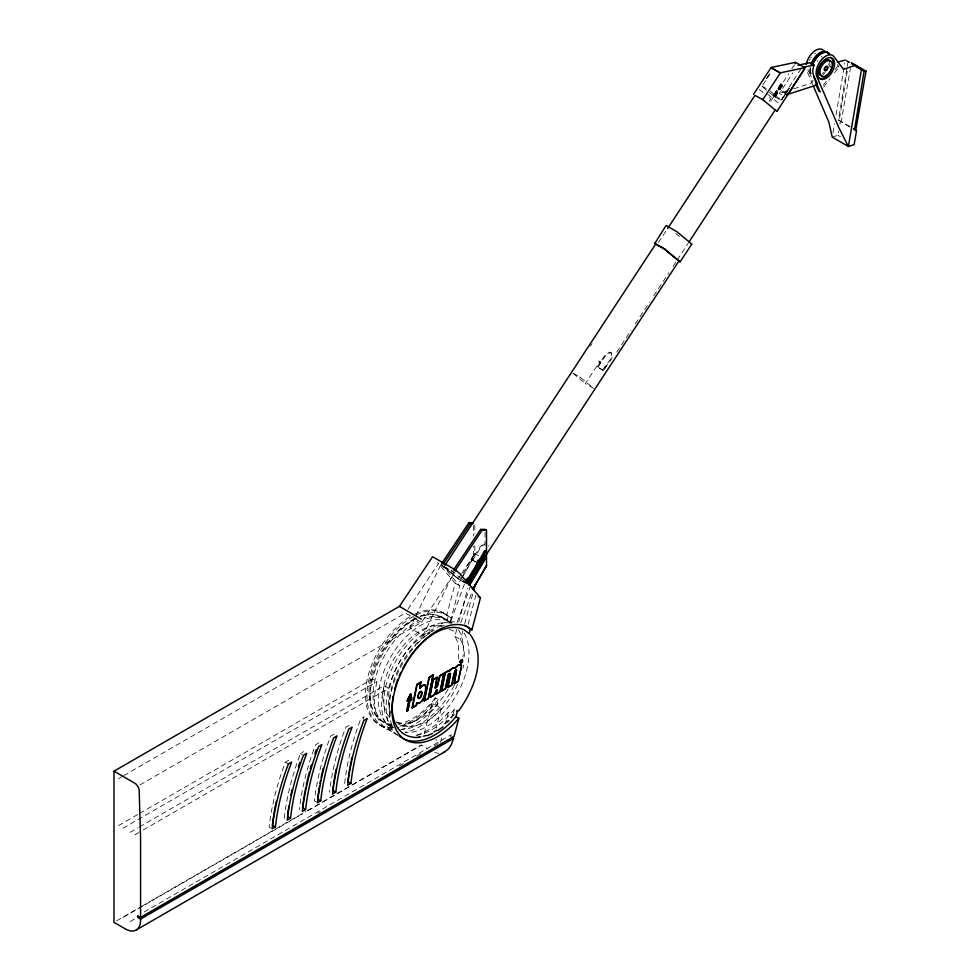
<?xml version="1.0" encoding="UTF-8"?>
<svg xmlns="http://www.w3.org/2000/svg" width="980" height="980" viewBox="0 0 980 980"><rect width="100%" height="100%" fill="white"/><g stroke="black" fill="none" stroke-linecap="round" stroke-linejoin="round"><path stroke-width="0.73" stroke-dasharray="4.9 3.68" d="M849.66 126.935L838.476 119.977L847.014 67.816M847.259 66.322L847.749 63.345M847.284 71.234L839.223 120.418L841.134 122.01L850.37 68.625M833.012 132.704L834.519 123.811M836.038 114.905L844.846 63.014M832.265 137.151L838.01 135.301L838.721 131.185M839.909 124.325L840.387 121.569M424.181 733.714L432.254 702.979L441.319 708.209L436.051 728.226M400.698 729.586A64.435 37.203 -60 0 0 436.786 705.588L438.379 699.573L435.353 697.821L433.773 703.848A64.435 37.203 -60 0 1 397.684 727.846M441.649 738.038L440.51 742.326L435.782 739.606M450.371 717.85A64.435 37.203 -60 0 0 452.944 714.922L448.411 712.301L445.41 723.742A60.172 34.741 -60 0 0 447.149 722.174M452.944 714.922L454.524 708.895L457.55 710.635M450.678 736.764L451.216 734.718L141.659 913.433M414.761 614.08A64.435 37.203 -60 0 1 442.85 612.623L451.216 617.915L446.696 615.305L455.222 583.223L437.509 562.495M441.368 564.333L459.755 585.844L449.991 622.545L446.966 620.806L448.203 616.175L442.85 612.623M468.146 624.321L475.9 595.166M458.358 658.964A53.631 30.968 -60 0 0 457.734 642.929L457.256 641.312A45.644 26.35 -60 0 0 456.619 639.83L454.879 636.339L456.79 629.234M458.75 621.945L467.827 588.172M462.205 643.052L460.465 639.573L462.756 631.034M464.728 623.697L473.022 592.863M464.398 584.105L450.518 622.018A60.172 34.741 -60 0 0 381.575 678.087L380.62 681.517A60.172 34.741 -60 0 0 393.115 727.613M457.133 622.435L469.984 587.326M460.759 622.876L472.041 592.055M441.539 625.852A60.16 34.741 -60 0 0 422.993 635.481L409.861 627.898L415.14 617.143M415.802 615.795L440.914 564.664L452.589 571.413L464.422 581.312M422.993 635.481L454.046 572.259M462.18 577.281L459.645 581.642L473.365 558.037L473.365 546.215M462.928 575.995L473.365 558.037L473.499 560.45M463.295 573.165L474.835 553.602L474.835 544.549M590.426 346.21L592.116 343.649M658.425 242.538L667.662 228.463M766.519 78.535L769.741 73.623M766.666 78.608L769.888 73.696M762.808 84.844L770.06 73.794M769.153 101.418L770.782 98.919L768.492 97.02M789.194 88.176L781.134 100.45L774.996 96.897L773.122 95.636L781.06 83.263M773.269 95.746L781.317 83.472M773.428 95.869L781.477 83.582M773.6 95.991L781.66 83.717M773.796 96.126L781.844 83.851M593.831 388.472L585.366 383.596L599.723 361.718L598.878 361.02L601.046 362.478M778.561 89.094L788.655 73.868M791.865 68.71L794.498 64.962M773.992 96.261L782.04 83.986M770.758 101.173L782.248 84.121M774.396 96.53L782.457 84.256M466.725 583.529L458.309 578.666L460.759 574.942M461.58 573.704L474.626 553.81C471.993 551.863 478.338 556.187 474.626 553.81M597.273 366.851L605.15 354.846L609.756 352.139A2.854 2.315 -50.3 0 1 610.932 352.665C615.93 358.558 604.623 365.565 603.533 370.612L597.273 366.851L603.533 370.612M774.604 96.665L782.653 84.378M774.8 96.787L782.861 84.501M774.996 96.897L783.045 84.623M775.168 97.008L783.228 84.733M475.092 561.687L471.846 559.641L480.788 546.007L484.892 543.018M472.507 560.193L481.462 546.558L484.941 543.778M801.113 68.784L783.412 95.771L779.37 93.431L792.894 72.814M602.945 370.122C604.44 364.683 614.142 359.109 610.932 352.665M780.974 100.352L789.023 88.078M789.341 88.249L782.089 99.299L788.006 90.687L779.37 93.431M616.8 352.09L631.071 330.346M635.261 323.951L649.532 302.195M653.721 295.801L668.826 272.771M673.027 266.376L676.384 261.256M677.217 259.982L688.132 243.346M407.974 609.18L438.587 563.341M139.969 784.919L421.584 622.325L455.59 571.401M604.354 369.411L606.718 365.748M435.353 697.821L434.691 698.716A60.172 34.741 -60 0 1 398.664 723.987M438.379 699.573L437.705 700.455A60.172 34.741 -60 0 1 399.191 726.07M454.524 708.895L453.863 709.777A60.172 34.741 -60 0 1 415.349 735.392M823.31 85.138L827.806 79.184M835.021 69.641L837.729 66.064L839.052 66.836L834.543 72.802M823.739 87.097L830.048 78.755M822.379 73.855L824.119 72.042M825.148 72.642L823.163 74.664M118.519 778.647L122.488 776.356M123.811 775.584L405.426 613.002L421.584 622.325M118.519 825.601L138.364 814.135M139.687 813.376L372.523 678.956L377.043 681.566A64.435 37.203 -60 0 0 394.989 732.281M123.051 828.21L377.043 681.566M130.144 832.314L138.082 827.72M139.405 826.961L384.148 685.669L388.668 688.279L139.969 831.873M134.677 834.923L138.646 832.633M271.154 828.259L269.145 827.096A190.034 109.723 -60 0 1 285.364 762.22L288.635 760.333M284.249 818.374A190.034 109.723 -60 0 1 300.468 753.51L303.727 751.623M318.831 742.901L315.56 744.788A190.034 109.723 -60 0 0 299.341 809.664M333.935 734.192L330.664 736.078A190.034 109.723 -60 0 0 314.445 800.942L316.454 802.106M349.027 725.47L345.756 727.356A190.034 109.723 -60 0 0 329.537 792.232M116.645 920.82L140.471 907.064M141.794 906.292L306.005 811.489M307.328 810.73L421.204 744.984L427.586 748.659M123.051 917.427L302.673 813.719M307.953 810.668L421.535 745.094M130.144 921.519L135.424 918.468M317.692 813.241L320.325 811.722M399.571 765.968L403.54 763.677M416.745 756.058L420.702 753.767M433.907 746.148L439.199 743.097M415.042 618.429C381.404 634.93 344.127 704.473 391.143 726.67M793.727 88.8L810.95 83.227L813.057 81.046L809.615 73.084A13.879 8.011 -60 0 1 808.77 68.955M420.285 616.285L430.722 614.436L440.253 616.285M438.869 753.375L434.704 752.567M449.269 629.43L454.365 631.218L452.123 629.932M442.017 617.13L452.38 623.17M440.045 616.187L446.966 620.806M447.836 620.475L444.773 618.895A60.16 34.741 -60 0 0 423.176 620.022M573.361 373.331L581.067 377.913L592.704 387.541M579.695 376.994L580.65 377.545M838.476 119.977L850.187 126.739M781.207 90.626L785.25 92.965M761.999 86.069L767.806 89.425M838.01 135.301L840.485 136.735M474.835 553.602L478.657 555.807M471.846 559.641L478.277 563.353M444.859 567.114L452.956 571.793M464.557 582.635L457.991 578.849L440.914 564.664M455.222 583.223L459.755 585.844M454.879 636.339L460.465 639.573M396.594 722.285L399.95 724.22M379.248 724.698L388.313 729.929M300.468 753.51L302.477 754.673M285.364 762.22L288.389 763.971M451.449 570.923L453.912 572.59M444.834 613.848L446.696 615.305M773.122 95.636L761.521 86.007M769.974 90.883L781.452 100.426M767.757 94.264L779.235 103.806M759.292 89.388L763.898 93.198M675.722 233.497L680.389 237.381M573.043 373.356L585.366 383.596M444.308 567.04L458.309 578.666M442.372 565.509L459.449 579.695M599.135 361.228L600.679 362.257L597.861 367.341L605.738 355.336L610.344 352.629A2.854 2.315 -50.3 0 1 611.52 353.155M449.991 622.545L445.275 618.944A60.172 34.741 -60 0 0 424.328 618.147M462.364 579.327L467.203 584.987M837.373 64.57L839.052 66.836M812.861 84.929L806.883 71.099A13.671 7.889 -60 0 1 806.516 70.217M488.775 545.48L488.873 546.117M485.039 532.348L485.039 548.935M474.835 524.937L474.835 533.99M473.365 525.549L473.365 535.876M829.423 62.279A13.879 8.011 -60 0 1 828.59 64.925M811.122 73.953A13.879 8.011 -60 0 1 810.485 67.35M830.085 64.19A13.879 8.011 -60 0 1 829.056 66.836M810.999 73.537A11.956 6.909 -60 0 1 809.113 69.004M821.558 56.276A8.759 5.059 -60 0 1 822.024 57.404M810.864 69.617A8.759 5.059 -60 0 1 809.933 67.387M816.94 60.589A2.352 1.36 -60 0 1 817.651 61.287M830.599 66.052A8.759 5.059 -60 0 1 830.146 67.706M810.901 72.741A13.671 7.889 -60 0 1 810.644 67.13M810.742 73.377A11.956 6.909 -60 0 1 807.606 68.122M809.456 60.392A11.956 6.909 -60 0 1 810.056 59.29M810.705 58.224A11.956 6.909 -60 0 1 811.428 57.208M814.698 53.851A11.956 6.909 -60 0 1 815.581 53.239M458.481 629.736A60.172 34.741 -60 0 1 462.94 657.09M454.242 685.473A60.172 34.741 -60 0 1 445.202 700.541L442.96 703.53A60.172 34.741 -60 0 1 402.008 729.267M464.079 632.958A60.172 34.741 -60 0 1 450.788 703.775L448.546 706.752A60.172 34.741 -60 0 1 405.23 732.403M393.139 727.393A60.172 34.741 -60 0 1 386.206 684.738L387.161 681.308A60.172 34.741 -60 0 1 452.062 623.562M464.336 656.49A53.631 30.968 -60 0 0 463.32 646.163L462.756 644.313A49.478 28.567 -60 0 0 462.205 643.052M463.54 665.138A53.631 30.968 -60 0 1 462.977 668.139M457.611 684.469A53.631 30.968 -60 0 1 448.142 700.933L444.075 706.139A53.631 30.968 -60 0 1 396.753 721.978M390.898 713.44A53.631 30.968 -60 0 1 390.567 683.967L391.424 680.904A53.631 30.968 -60 0 1 429.497 632.137M431.874 631.083A53.631 30.968 -60 0 1 434.214 630.214M447.995 689.222A53.631 30.968 -60 0 1 442.556 697.699L438.489 702.917A53.631 30.968 -60 0 1 397.978 722.481M389.746 717.372A53.631 30.968 -60 0 1 384.981 680.733L385.838 677.682A53.631 30.968 -60 0 1 441.747 625.73M409.861 627.898A60.16 34.741 -60 0 1 420.518 621.21M392.404 728.348A64.435 37.203 -60 0 1 368.284 682.668A64.435 37.203 -60 0 1 413.401 616.432M416.267 614.95A64.435 37.203 -60 0 1 444.357 613.492M392.894 730.002A64.435 37.203 -60 0 1 371.665 682.595A64.435 37.203 -60 0 1 416.427 618.184M420.236 616.249A64.435 37.203 -60 0 1 447.382 615.232M432.254 702.979A64.435 37.203 -60 0 1 398.909 726.376M393.495 727.344A64.435 37.203 -60 0 1 366.459 683.587A64.435 37.203 -60 0 1 411.894 615.562M392.086 725.433A64.435 37.203 -60 0 1 416.12 645.085M417.002 644.142A64.435 37.203 -60 0 1 427.047 634.942M427.99 634.219A64.435 37.203 -60 0 1 429.889 632.847M441.306 626.49A64.435 37.203 -60 0 1 444.124 625.448M447.725 720.643A64.435 37.203 -60 0 1 442.25 725.727M397.954 735.404A64.435 37.203 -60 0 1 397.17 666.278A64.435 37.203 -60 0 1 456.864 622.202M454.561 714.395A60.172 34.741 -60 0 1 449.685 719.724M390.346 715.829A60.172 34.741 -60 0 1 391.522 687.776L392.478 684.334A60.172 34.741 -60 0 1 426.3 635.016M427.182 634.379A60.172 34.741 -60 0 1 429.853 632.615M430.747 632.063A60.172 34.741 -60 0 1 432.523 631.022M448.411 712.301A64.435 37.203 -60 0 1 415.067 735.711M397.525 735.037A64.435 37.203 -60 0 1 384.148 685.669M392.123 725.8A60.172 34.741 -60 0 1 375.377 678.442L376.32 675.012A60.172 34.741 -60 0 1 419.036 620.316M391.375 724.355A60.172 34.741 -60 0 1 372.351 676.702L373.307 673.272A60.172 34.741 -60 0 1 416.022 618.564M423.899 615.636A60.172 34.741 -60 0 1 442.25 617.204M441.319 708.209A64.435 37.203 -60 0 1 405.23 732.207M344.642 783.51A190.034 109.723 -60 0 1 360.861 718.634L364.131 716.748A190.034 109.723 -60 0 0 362.588 720.864"/><path stroke-width="1.47" d="M763.004 99.299L763.665 100.499M845.348 60.05L837.361 62.181M411.453 699.512L410.89 694.097L411.747 699.769L409.701 700.284L411.453 699.353M425.565 688.315C425.112 693.595 424.597 701.741 418.203 703.432A9.077 5.243 -60 0 1 417.235 703.407L416.574 703.15L416.096 705.465L412.029 707.805L416.39 705.637L416.868 703.322M485.455 567.346L486.509 565.619L486.509 530.18L485.039 529.335L480.629 529.421L453.434 570.14M456.509 669.83L454.267 683.77L456.57 669.916A2.279 1.311 -60 0 0 456.117 669.94L454.745 671.52L451.927 685.13L447.86 687.47L450.261 673.713M447.86 687.47L450.604 674.167L449.894 673.419A1.936 1.115 -60 0 0 449.44 673.432L449.281 673.493M435.488 688.205L437.019 677.266L432.964 679.606L429.987 695.506L430.477 696.743L432.388 696.425A7.644 4.41 -60 0 0 434.973 693.767L436.798 689.614M437.325 677.437L433.258 679.777L430.33 694.367L430.771 696.915M854.597 129.287L864.115 71.16L855.467 65.268L843.437 69.359L834.164 56.877A13.671 7.889 -60 0 0 817.43 66.542L816.965 67.841A13.671 7.889 -60 0 0 816.965 76.918L838.905 127.829L848.386 146.461L854.131 144.611L856.508 130.879L853.837 128.846L856.508 130.879M855.748 130.45L866.014 71.136L851.399 62.696M437.019 677.266L435.083 687.923L436.958 686.882A6.652 3.847 -60 0 0 437.656 685.682L439.959 675.918L443.72 673.395L439.653 675.735L437.35 685.51A6.652 3.847 -60 0 1 436.651 686.711L435.328 688.046M425.247 692.983C426.447 690.594 426.545 682.362 422.16 685.608A7.019 4.055 -60 0 0 420.212 687.543M454.267 683.77L458.334 681.431L461.494 665.898A2.989 1.727 -59 0 0 461.445 665.138M804.923 67.963L787.895 94.484M407.092 700.688L408.966 700.725L407.386 701.006L410.473 694.244L407.153 700.529L407.582 701.092M448.84 671.374L451.596 668.642A11.221 6.48 -60 0 1 453.262 667.748L455.48 667.748L453.569 667.919A11.221 6.48 -60 0 0 451.903 668.826L449.146 671.545M409.995 700.455L407.925 710.537L406.81 711.174L408.66 700.553M406.81 711.174L409.444 699.904C414.466 701.043 408.476 687.862 411.073 699.475M411.38 699.647L409.738 700.075L407.925 710.537M412.029 707.805L416.868 684.334L420.935 681.982L419.612 688.389M412.335 707.989L417.174 684.505L421.241 682.154M419.881 687.103L420.665 683.268M418.203 696.89C417.1 692.064 424.291 689.062 421.572 695.286A3.896 2.254 -60 0 1 420.69 697.16L419.269 698.458A1.556 0.894 -60 0 1 418.668 698.434L417.897 696.719L418.852 693.717M424.144 700.823L428.983 677.339L433.038 675L428.505 698.654L424.144 700.823L428.199 698.471L433.038 675M424.438 700.994L429.289 677.511L433.344 675.171M444.014 673.566L440.241 691.868L436.186 694.22L436.492 691.084M436.186 694.22L437.092 689.785M435.88 694.036L439.934 691.696L443.72 673.395M450.506 673.787L450.2 673.591A1.936 1.115 -60 0 0 449.747 673.615L449.244 673.885A1.446 0.833 -60 0 0 448.767 674.424L445.582 688.793L441.527 691.133L444.994 672.66L449.06 670.308M441.527 691.133L445.3 672.831L449.355 670.492M441.221 690.961L445.275 688.609L448.191 674.791M447.566 687.298L451.621 684.959L454.046 673.162M453.961 683.599L458.028 681.259L461.078 668.103M795.331 63.688L795.613 62.328L804.837 67.645L780.423 72.826L762.906 99.495M417.982 697.589L418.362 698.25A1.556 0.894 -60 0 0 418.962 698.287L420.383 696.976A3.896 2.254 -60 0 0 421.265 695.114L421.51 691.329M455.651 669.83L454.659 671.864M399.117 735.698A64.435 37.203 -60 0 0 455.97 716.662L457.55 710.635L456.888 711.529M451.633 737.315L453.544 738.43L451.278 744.788L448.46 748.879L444.945 751.746L136.147 930.032M455.97 716.662L458.836 718.316L454.083 736.372L140.569 917.378L137.69 915.724L137.69 917.464L140.569 919.118L453.544 738.43M464.447 625.289A64.435 37.203 -60 0 1 466.554 626.306L470.4 628.989L469.163 633.619L464.447 630.018A60.172 34.741 -60 0 0 410.387 656.135M470.4 628.989L471.907 629.858L480.433 597.788L460.306 574.231A6.419 1.054 36.7 0 0 453.274 568.682L432.584 556.738L399.436 606.387L113.986 771.187L113.986 922.352L125.465 928.979A21.352 12.324 60 0 0 140.569 920.257L140.569 919.118M473.818 589.923L475.398 584.056M394.548 689.516L395.185 687.225M424.095 696.119L424.536 694.563M811.122 64.729L811.722 63.247A13.671 7.889 -60 0 1 828.455 53.582M812.151 65.329L812.616 63.994A13.879 8.011 -60 0 1 829.619 54.182M812.592 65.317L813.045 64.006A13.671 7.889 -60 0 1 829.791 54.353M797.904 65.17L810.019 62.72L814.062 65.06L813.657 66.199A13.879 8.011 -60 0 0 813.657 75.411L817.112 83.374L814.992 85.566L786.279 94.84M423.091 698.654L423.605 697.478M436.357 690.618L435.671 691.99M409.113 699.99L407.558 700.369L410.865 694.894M448.313 674.497L448.46 674.252A1.446 0.833 -60 0 1 448.938 673.701M486.509 565.619L473.095 588.747L486.484 565.852M466.002 580.54L467.472 578.077M476.623 562.74L478.154 560.156M466.701 582.757L485.051 551.961L485.051 550.282L465.941 582.328L466.701 582.757L466.027 582.206M467.485 583.418L485.051 553.945L485.051 555.623L468.158 583.97M475.851 571.524L478.154 567.653M469.69 585.244L485.051 559.457L485.051 557.779L468.93 584.803L469.69 585.244L469.016 584.68M435.439 692.419L434.679 693.595A7.644 4.41 -60 0 1 433.589 694.942M777.054 111.181L804.58 69.041M422.013 700.516L422.552 699.671M654.726 243.506L666.106 225.437L677.021 231.795L691.782 244.081L680.12 261.868L679.299 261.489M753.547 94.337L771.162 67.473L795.197 62.414M444.871 565.46L655.694 244.045L664.955 249.263M667.662 228.463L754.98 95.354L762.955 99.813L776.773 111.291M688.965 242.072L775.156 110.029M485.223 556.309L678.895 261.035L664.881 249.373M441.76 563.402L468.955 522.683L473.365 522.585M443.217 564.235L470.412 523.528L473.352 523.467M454.892 570.985L482.087 530.266L486.509 530.18M410.571 694.073L411.196 694.33M455.185 667.711L458.346 664.832L460.98 664.477A2.524 1.458 -59 0 1 461.445 665.138M455.48 667.882L458.211 665.285L460.821 664.403M458.542 711.051C473.683 690.3 487.342 657.752 470.094 634.464M418.962 692.995L420.591 691.329M462.021 661.904C461.274 659.969 461.127 662.48 461.727 661.733M461.825 661.659L461.825 660.765L460.992 661.157L460.992 662.505L460.698 660.986L460.992 662.505M433.295 695.236A7.644 4.41 -60 0 1 432.094 696.253L430.918 696.829M443.058 726.866L437.803 730.553M420.334 702.28L418.779 703.089M460.698 660.986L461.58 660.63L461.151 661.659M406.516 711.002L407.337 710.096M275.429 826.948L272.171 828.835A190.034 109.723 -60 0 1 288.389 763.971L291.648 762.085A190.034 109.723 -60 0 0 275.429 826.948L272.416 825.209A190.034 109.723 -60 0 1 273.628 816.034M290.533 818.239L287.263 820.125A190.034 109.723 -60 0 1 303.482 755.249L306.752 753.363A190.034 109.723 -60 0 0 290.533 818.239L287.507 816.487M305.625 809.517L302.367 811.403A190.034 109.723 -60 0 1 318.586 746.539L321.857 744.641A190.034 109.723 -60 0 0 305.625 809.517L302.612 807.777A190.034 109.723 -60 0 1 304.021 797.267M320.73 800.795L317.459 802.681A190.034 109.723 -60 0 1 333.678 737.817L336.949 735.931A190.034 109.723 -60 0 0 320.73 800.795L317.716 799.055A190.034 109.723 -60 0 1 319.566 785.899M335.834 792.085L332.563 793.971A190.034 109.723 -60 0 1 348.782 729.096L352.053 727.209A190.034 109.723 -60 0 0 335.834 792.085L332.808 790.333A190.034 109.723 -60 0 1 333.445 785.115M350.926 783.363L347.655 785.25A190.034 109.723 -60 0 1 363.874 720.386L367.145 718.499A190.034 109.723 -60 0 0 350.926 783.363L347.912 781.624A190.034 109.723 -60 0 1 349.113 772.448M442.997 752.664L444.945 751.746M427.109 735.711L432.523 733.493M407.864 700.541L409.42 700.161M424.708 684.947L422.466 685.78A7.019 4.055 -60 0 0 419.918 688.56M803.294 67.24L814.062 65.06M418.313 703.199L417.897 703.26A9.077 5.243 -60 0 1 416.929 703.236L416.574 703.15M654.456 243.212L664.489 248.957M414.332 737.462L419.318 737.426M863.368 70.719L866.014 71.136M691.745 244.106L690.961 243.714M424.413 684.763L425.038 685.106M846.585 60.76L849.072 62.193M851.559 63.627L861.481 69.359L848.386 146.461L832.265 137.151L828.811 122.01L813.449 86.301M847.994 61.85L848.754 62.291M856.055 66.505L864.115 71.16M815.593 82.504L817.112 83.374M468.955 522.683L470.412 523.528M480.629 529.421L482.087 530.266M484.304 551.532L485.051 551.961M484.304 555.195L485.051 555.623M484.304 559.029L485.051 559.457M478.166 596.477L480.433 597.788M399.436 606.387L421.339 619.164M425.345 685.424L425.565 687.262M113.986 771.187L134.677 783.13A6.407 3.7 60 0 1 139.209 790.983L140.569 838.329L140.569 917.378M461.494 665.898L461.2 665.714A2.989 1.727 -59 0 0 461.139 664.967A2.524 1.458 -59 0 0 460.674 664.293M664.452 249.079L665.163 249.41M665.089 249.52L680.132 261.844M471.907 629.858L468.073 627.176A64.447 36.713 -61 0 0 394.56 691.684A64.435 37.203 -60 0 0 407.937 741.052A64.435 37.203 -60 0 0 458.836 718.316M471.123 586.432L473.095 588.747M813.804 77.175L820.125 91.863L818.802 91.103L815.923 84.415M460.845 661.035L460.845 662.235M811.587 63.406A13.879 8.011 -60 0 1 820.603 52.553A13.879 8.011 -60 0 1 829.056 54.378M830.587 57.306A11.956 6.909 -60 0 1 830.293 71.638A11.956 6.909 -60 0 1 818.067 77.616M821.828 75.656A8.759 5.059 -60 0 1 820.236 65.158A8.759 5.059 -60 0 1 830.134 61.226M824.082 51.058A13.671 7.889 -60 0 0 807.348 60.711L806.883 62.022A13.671 7.889 -60 0 0 806.258 64.594M448.84 720.557A60.172 34.741 -60 0 1 447.149 722.174M436.639 730.333A60.172 34.741 -60 0 1 433.969 731.913M426.018 735.466A60.172 34.741 -60 0 1 423.421 736.237M420.861 736.801A60.172 34.741 -60 0 1 418.362 737.144M413.572 737.181A60.172 34.741 -60 0 1 393.127 696.278M395.504 686.086A60.172 34.741 -60 0 1 397.868 679.189M399.264 675.747A60.172 34.741 -60 0 1 400.808 672.341M402.486 668.96A60.172 34.741 -60 0 1 403.674 666.743M404.287 665.641A60.172 34.741 -60 0 1 405.561 663.472M406.21 662.394A60.172 34.741 -60 0 1 407.558 660.263M408.256 659.221A60.172 34.741 -60 0 1 409.665 657.151M273.824 814.711A190.034 109.723 -60 0 1 274.731 809.382M274.988 808.047A190.034 109.723 -60 0 1 275.503 805.364M275.772 804.029A190.034 109.723 -60 0 1 276.336 801.334M320.031 783.228A190.034 109.723 -60 0 1 320.534 780.558M321.073 777.875A190.034 109.723 -60 0 1 323.192 768.406M304.241 795.944A190.034 109.723 -60 0 1 304.927 791.95M305.184 790.615A190.034 109.723 -60 0 1 305.699 787.932M306.25 785.25A190.034 109.723 -60 0 1 306.838 782.542M307.132 781.195A190.034 109.723 -60 0 1 309.484 771.689M310.231 768.957A190.034 109.723 -60 0 1 311.407 764.853M314.874 753.877A190.034 109.723 -60 0 1 316.307 749.761M287.654 815.189A190.034 109.723 -60 0 1 288.929 805.989M290.876 795.307A190.034 109.723 -60 0 1 292.04 789.905M298.422 766.715A190.034 109.723 -60 0 1 299.782 762.599M333.629 783.804A190.034 109.723 -60 0 1 336.165 769.153M349.321 771.125A190.034 109.723 -60 0 1 349.995 767.132M350.228 765.797A190.034 109.723 -60 0 1 350.999 761.779M351.269 760.443A190.034 109.723 -60 0 1 351.832 757.748M780.313 72.961L771.125 67.669L780.264 73.01M827.12 75.031A8.759 5.059 -60 0 0 830.93 61.262A8.759 5.059 -60 0 0 820.346 69.335A8.759 5.059 -60 0 0 827.12 75.031M826.397 70.278A2.352 1.36 -60 0 0 827.414 66.591A2.352 1.36 -60 0 0 824.584 68.759A2.352 1.36 -60 0 0 826.397 70.278M826.238 70.192A2.352 1.36 -60 0 0 827.267 66.505A2.352 1.36 -60 0 0 824.425 68.661A2.352 1.36 -60 0 0 826.238 70.192M827.475 77.408A11.956 6.909 -60 0 0 832.694 58.592A11.956 6.909 -60 0 0 818.227 69.629A11.956 6.909 -60 0 0 827.475 77.408M461.494 662.382A1.495 0.858 -60 0 0 461.96 660.067A1.495 0.858 -60 0 0 460.196 661.635A1.495 0.858 -60 0 0 461.494 662.382M461.458 662.272A1.335 0.772 -60 0 0 461.886 660.202A1.335 0.772 -60 0 0 460.306 661.598A1.335 0.772 -60 0 0 461.458 662.272M461.788 662.554A1.495 0.858 -60 0 0 462.266 660.238A1.495 0.858 -60 0 0 460.502 661.806A1.495 0.858 -60 0 0 461.788 662.554M461.764 662.443A1.335 0.772 -60 0 0 462.18 660.373A1.335 0.772 -60 0 0 460.6 661.782A1.335 0.772 -60 0 0 461.764 662.443"/></g></svg>
